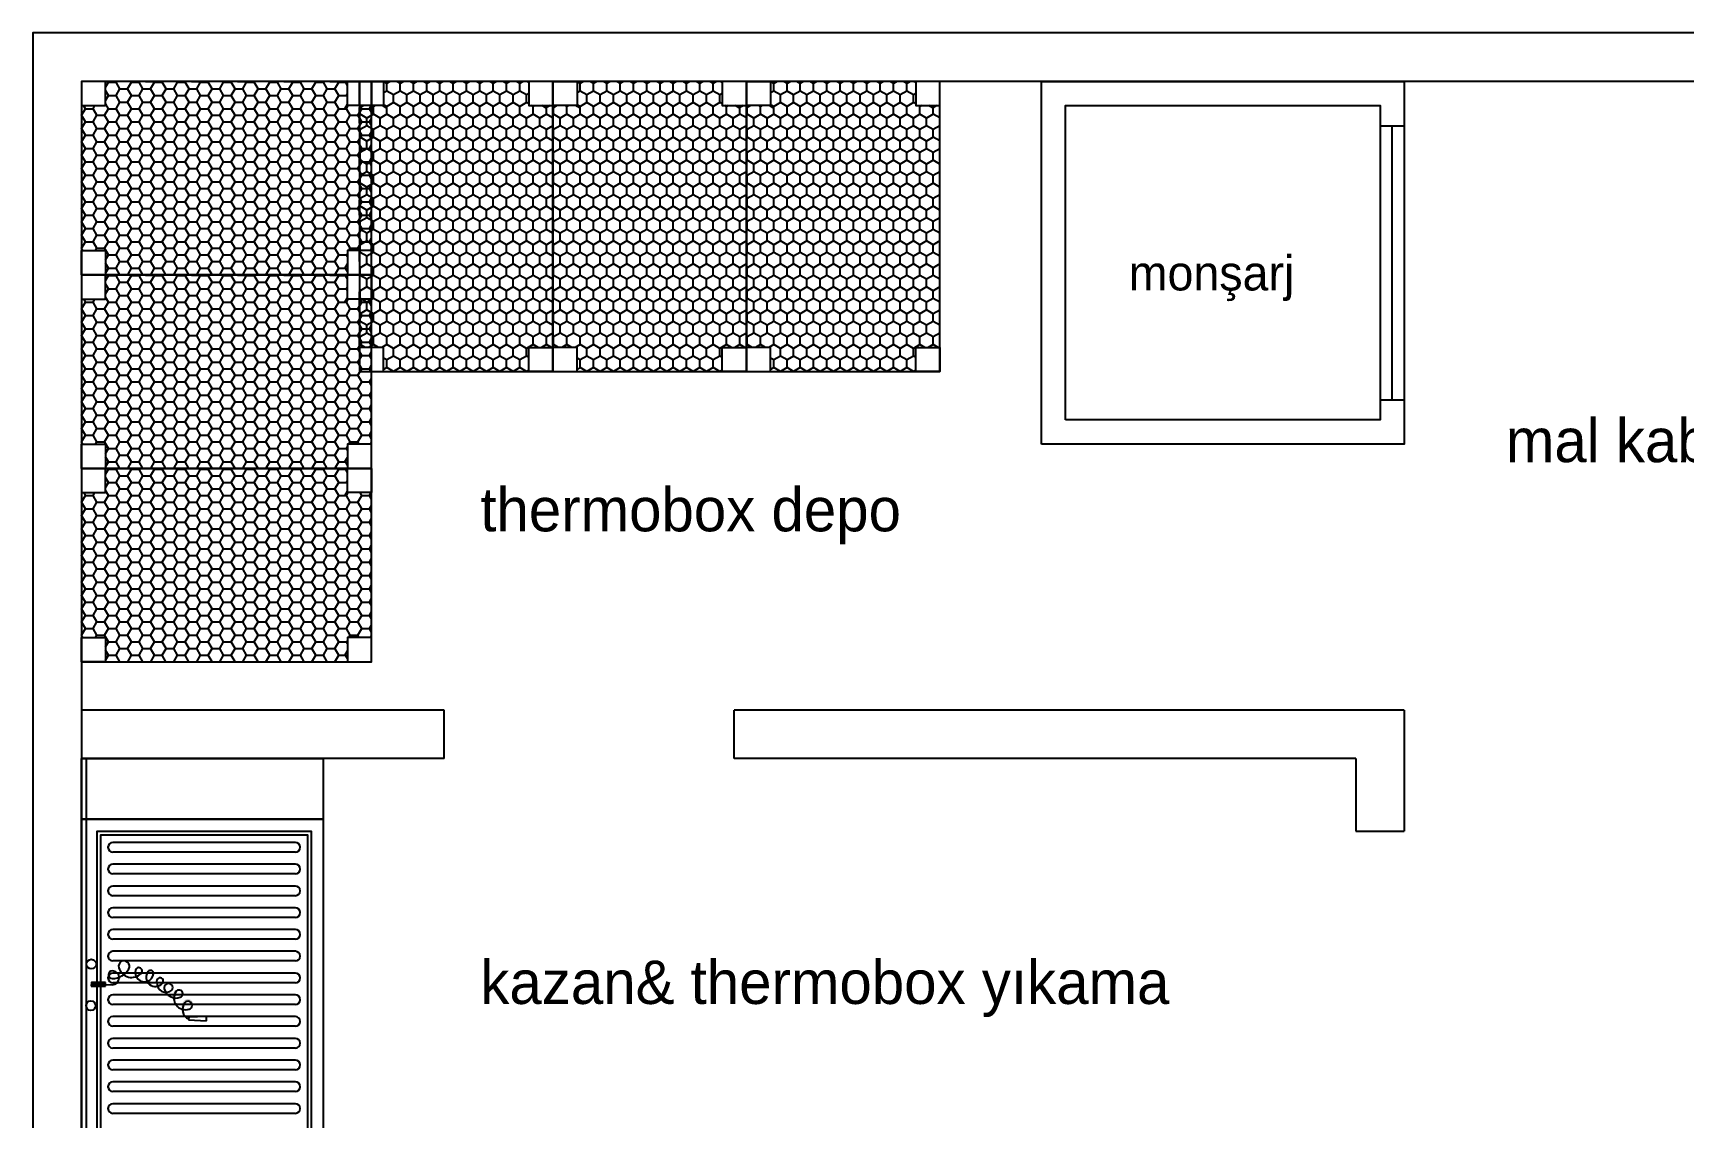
# Model space of a CAD drawing. Header units: centimetres. Extents: x 5488 to 35882, y -53196 to -19684.
# Drawn here: x 16623 to 17305, y -25456 to -25008 of the extents above; entities that cross this region are included whole.
import ezdxf

# ---------------------------------------------------------------- set-up
doc = ezdxf.new("R2010")
doc.units = ezdxf.units.CM
doc.layers.add('GRC-Ekipman', color=4, linetype='Continuous', lineweight=25)
doc.layers.add('Kıtc-028 Yer Izgarası', color=252, linetype='Continuous')
doc.layers.add('S2000-002 Çizgi', color=7, linetype='Continuous')
doc.styles.add('TAKSİM', font='GOTHIC.TTF', dxfattribs={"height": 20})

# ---------------------------------------------------------------- blocks, each defined once
blk = doc.blocks.new('A$C395D4C7C')
at = {"layer": 'Kıtc-028 Yer Izgarası'}
for p, q in [((10, 79.92), (13.83, 79.92)), ((10, 77.64), (11.19, 79.71)), ((11.19, 74.21), (10, 76.27)), ((11.19, 79.71), (11.07, 79.92)), ((11.19, 79.71), (14.37, 79.71)), ((13.83, 79.92), (13.88, 80)), ((14.37, 79.71), (14.51, 79.96)), ((15.95, 76.96), (14.37, 79.71)), ((14.37, 74.21), (15.95, 76.96)), ((15.95, 76.96), (19.13, 76.96)), ((19.13, 76.96), (20.72, 79.71)), ((20.72, 74.21), (19.13, 76.96)), ((20.72, 79.71), (20.59, 79.94)), ((20.72, 79.71), (23.89, 79.71)), ((23.89, 79.71), (24.02, 79.93)), ((25.48, 76.96), (23.89, 79.71)), ((23.89, 74.21), (25.48, 76.96)), ((25.48, 76.96), (28.65, 76.96)), ((26.53, 79.92), (26.48, 80)), ((26.53, 79.92), (32.88, 79.92)), ((28.65, 76.96), (30.24, 79.71)), ((30.24, 74.21), (28.65, 76.96)), ((30.24, 79.71), (30.12, 79.92)), ((30.24, 79.71), (33.42, 79.71)), ((32.88, 79.92), (32.93, 80)), ((33.42, 79.71), (33.55, 79.94)), ((35, 76.96), (33.42, 79.71)), ((33.42, 74.21), (35, 76.96)), ((35, 76.96), (38.18, 76.96)), ((38.18, 76.96), (39.77, 79.71)), ((39.77, 74.21), (38.18, 76.96)), ((39.77, 79.71), (39.64, 79.93)), ((39.77, 79.71), (42.94, 79.71)), ((42.94, 79.71), (43.07, 79.92)), ((44.53, 76.96), (42.94, 79.71)), ((42.94, 74.21), (44.53, 76.96)), ((44.53, 76.96), (47.7, 76.96)), ((45.58, 79.92), (45.53, 80)), ((45.58, 79.92), (51.93, 79.92)), ((47.7, 76.96), (49.29, 79.71)), ((49.29, 74.21), (47.7, 76.96)), ((49.29, 79.71), (49.17, 79.92)), ((49.29, 79.71), (52.47, 79.71)), ((51.93, 79.92), (51.98, 80)), ((52.47, 79.71), (52.6, 79.93)), ((54.05, 76.96), (52.47, 79.71)), ((52.47, 74.21), (54.05, 76.96)), ((54.05, 76.96), (57.23, 76.96)), ((57.23, 76.96), (58.82, 79.71)), ((58.82, 74.21), (57.23, 76.96)), ((58.82, 79.71), (58.69, 79.93)), ((58.82, 79.71), (61.99, 79.71)), ((61.99, 79.71), (62.12, 79.92)), ((63.58, 76.96), (61.99, 79.71)), ((61.99, 74.21), (63.58, 76.96)), ((63.58, 76.96), (66.75, 76.96)), ((64.63, 79.92), (64.58, 80)), ((64.63, 79.92), (70.98, 79.92)), ((66.75, 76.96), (68.34, 79.71)), ((68.34, 74.21), (66.75, 76.96)), ((68.34, 79.71), (68.22, 79.92)), ((68.34, 79.71), (71.52, 79.71)), ((70.98, 79.92), (71.03, 80)), ((71.52, 79.71), (71.65, 79.93)), ((73.1, 76.96), (71.52, 79.71)), ((71.52, 74.21), (73.1, 76.96)), ((73.1, 76.96), (76.28, 76.96)), ((76.28, 76.96), (77.87, 79.71)), ((77.87, 74.21), (76.28, 76.96)), ((77.87, 79.71), (77.74, 79.92)), ((77.87, 79.71), (81.04, 79.71)), ((81.04, 79.71), (81.16, 79.92)), ((82.63, 76.96), (81.04, 79.71)), ((81.04, 74.21), (82.63, 76.96)), ((82.63, 76.96), (85.8, 76.96)), ((83.68, 79.92), (83.63, 80)), ((83.68, 79.92), (90.03, 79.92)), ((85.8, 76.96), (87.39, 79.71)), ((87.39, 74.21), (85.8, 76.96)), ((87.39, 79.71), (87.27, 79.92)), ((87.39, 79.71), (90.57, 79.71)), ((90.03, 79.92), (90.08, 80)), ((90.57, 79.71), (90.69, 79.93)), ((92.15, 76.96), (90.57, 79.71)), ((90.57, 74.21), (92.15, 76.96)), ((92.15, 76.96), (95.33, 76.96)), ((95.33, 76.96), (96.92, 79.71)), ((96.92, 74.21), (95.33, 76.96)), ((96.92, 79.71), (96.79, 79.92)), ((96.92, 79.71), (100.09, 79.71)), ((100.09, 79.71), (100.21, 79.92)), ((101.68, 76.96), (100.09, 79.71)), ((100.09, 74.21), (101.68, 76.96)), ((101.68, 76.96), (104.85, 76.96)), ((102.73, 79.92), (102.68, 80)), ((102.73, 79.92), (109.08, 79.92)), ((104.85, 76.96), (106.44, 79.71)), ((106.44, 74.21), (104.85, 76.96)), ((106.44, 79.71), (106.32, 79.92)), ((106.44, 79.71), (109.2, 79.71)), ((109.08, 79.92), (109.13, 80)), ((110, 78.32), (109.08, 79.92)), ((0.08, 65.96), (1.67, 68.71)), ((1.67, 68.71), (0.92, 70)), ((1.67, 68.71), (4.84, 68.71)), ((4.84, 68.71), (5.59, 70)), ((6.43, 65.96), (4.84, 68.71)), ((9.6, 65.96), (11.19, 68.71)), ((10, 72.14), (11.19, 74.21)), ((11.19, 68.71), (10, 70.78)), ((11.19, 74.21), (14.37, 74.21)), ((11.19, 68.71), (14.37, 68.71)), ((15.95, 71.46), (14.37, 74.21)), ((14.37, 68.71), (15.95, 71.46)), ((15.95, 65.96), (14.37, 68.71)), ((15.95, 71.46), (19.13, 71.46)), ((19.13, 71.46), (20.72, 74.21)), ((20.72, 68.71), (19.13, 71.46)), ((19.13, 65.96), (20.72, 68.71)), ((20.72, 74.21), (23.89, 74.21)), ((20.72, 68.71), (23.89, 68.71)), ((25.48, 71.46), (23.89, 74.21)), ((23.89, 68.71), (25.48, 71.46)), ((25.48, 65.96), (23.89, 68.71)), ((25.48, 71.46), (28.65, 71.46)), ((28.65, 71.46), (30.24, 74.21)), ((30.24, 68.71), (28.65, 71.46)), ((28.65, 65.96), (30.24, 68.71)), ((30.24, 74.21), (33.42, 74.21)), ((30.24, 68.71), (33.42, 68.71)), ((35, 71.46), (33.42, 74.21)), ((33.42, 68.71), (35, 71.46)), ((35, 65.96), (33.42, 68.71)), ((35, 71.46), (38.18, 71.46)), ((38.18, 71.46), (39.77, 74.21)), ((39.77, 68.71), (38.18, 71.46)), ((38.18, 65.96), (39.77, 68.71)), ((39.77, 74.21), (42.94, 74.21)), ((39.77, 68.71), (42.94, 68.71)), ((44.53, 71.46), (42.94, 74.21)), ((42.94, 68.71), (44.53, 71.46)), ((44.53, 65.96), (42.94, 68.71)), ((44.53, 71.46), (47.7, 71.46)), ((47.7, 71.46), (49.29, 74.21)), ((49.29, 68.71), (47.7, 71.46)), ((47.7, 65.96), (49.29, 68.71)), ((49.29, 74.21), (52.47, 74.21)), ((49.29, 68.71), (52.47, 68.71)), ((54.05, 71.46), (52.47, 74.21)), ((52.47, 68.71), (54.05, 71.46)), ((54.05, 65.96), (52.47, 68.71)), ((54.05, 71.46), (57.23, 71.46)), ((57.23, 71.46), (58.82, 74.21)), ((58.82, 68.71), (57.23, 71.46)), ((57.23, 65.96), (58.82, 68.71)), ((58.82, 74.21), (61.99, 74.21)), ((58.82, 68.71), (61.99, 68.71)), ((63.58, 71.46), (61.99, 74.21)), ((61.99, 68.71), (63.58, 71.46)), ((63.58, 65.96), (61.99, 68.71)), ((63.58, 71.46), (66.75, 71.46)), ((66.75, 71.46), (68.34, 74.21)), ((68.34, 68.71), (66.75, 71.46)), ((66.75, 65.96), (68.34, 68.71)), ((68.34, 74.21), (71.52, 74.21)), ((68.34, 68.71), (71.52, 68.71)), ((73.1, 71.46), (71.52, 74.21)), ((71.52, 68.71), (73.1, 71.46)), ((73.1, 65.96), (71.52, 68.71)), ((73.1, 71.46), (76.28, 71.46)), ((76.28, 71.46), (77.87, 74.21)), ((77.87, 68.71), (76.28, 71.46)), ((76.28, 65.96), (77.87, 68.71)), ((77.87, 74.21), (81.04, 74.21)), ((77.87, 68.71), (81.04, 68.71)), ((82.63, 71.46), (81.04, 74.21)), ((81.04, 68.71), (82.63, 71.46)), ((82.63, 65.96), (81.04, 68.71)), ((82.63, 71.46), (85.8, 71.46)), ((85.8, 71.46), (87.39, 74.21)), ((87.39, 68.71), (85.8, 71.46)), ((85.8, 65.96), (87.39, 68.71)), ((87.39, 74.21), (90.57, 74.21)), ((87.39, 68.71), (90.57, 68.71)), ((92.15, 71.46), (90.57, 74.21)), ((90.57, 68.71), (92.15, 71.46)), ((92.15, 65.96), (90.57, 68.71)), ((92.15, 71.46), (95.33, 71.46)), ((95.33, 71.46), (96.92, 74.21)), ((96.92, 68.71), (95.33, 71.46)), ((95.33, 65.96), (96.92, 68.71)), ((96.92, 74.21), (100.09, 74.21)), ((96.92, 68.71), (100.09, 68.71)), ((101.68, 71.46), (100.09, 74.21)), ((100.09, 68.71), (101.68, 71.46)), ((101.68, 65.96), (100.09, 68.71)), ((101.68, 71.46), (104.85, 71.46)), ((104.85, 71.46), (106.44, 74.21)), ((106.44, 68.71), (104.85, 71.46)), ((104.85, 65.96), (106.44, 68.71)), ((106.44, 74.21), (109.62, 74.21)), ((106.44, 68.71), (109.62, 68.71)), ((109.08, 68.92), (110, 70.51)), ((109.62, 74.21), (110, 74.87)), ((110, 73.55), (109.62, 74.21)), ((109.62, 68.71), (110.36, 70)), ((111.2, 65.96), (109.62, 68.71)), ((114.38, 65.96), (115.97, 68.71)), ((115.97, 68.71), (115.22, 70)), ((115.97, 68.71), (119.14, 68.71)), ((119.14, 68.71), (119.89, 70)), ((120, 67.22), (119.14, 68.71)), ((0, 65.96), (0.08, 65.96)), ((1.67, 63.21), (0.08, 65.96)), ((0.08, 60.46), (1.67, 63.21)), ((1.67, 63.21), (4.84, 63.21)), ((4.84, 63.21), (6.43, 65.96)), ((6.43, 60.46), (4.84, 63.21)), ((6.43, 65.96), (9.6, 65.96)), ((11.19, 63.21), (9.6, 65.96)), ((9.6, 60.46), (11.19, 63.21)), ((11.19, 63.21), (14.37, 63.21)), ((14.37, 63.21), (15.95, 65.96)), ((15.95, 60.46), (14.37, 63.21)), ((15.95, 65.96), (19.13, 65.96)), ((20.72, 63.21), (19.13, 65.96)), ((19.13, 60.46), (20.72, 63.21)), ((20.72, 63.21), (23.89, 63.21)), ((23.89, 63.21), (25.48, 65.96)), ((25.48, 60.46), (23.89, 63.21)), ((25.48, 65.96), (28.65, 65.96)), ((30.24, 63.21), (28.65, 65.96)), ((28.65, 60.46), (30.24, 63.21)), ((30.24, 63.21), (33.42, 63.21)), ((33.42, 63.21), (35, 65.96)), ((35, 60.46), (33.42, 63.21)), ((35, 65.96), (38.18, 65.96)), ((39.77, 63.21), (38.18, 65.96)), ((38.18, 60.46), (39.77, 63.21)), ((39.77, 63.21), (42.94, 63.21)), ((42.94, 63.21), (44.53, 65.96)), ((44.53, 60.46), (42.94, 63.21)), ((44.53, 65.96), (47.7, 65.96)), ((49.29, 63.21), (47.7, 65.96)), ((47.7, 60.46), (49.29, 63.21)), ((49.29, 63.21), (52.47, 63.21)), ((52.47, 63.21), (54.05, 65.96)), ((54.05, 60.46), (52.47, 63.21)), ((54.05, 65.96), (57.23, 65.96)), ((58.82, 63.21), (57.23, 65.96)), ((57.23, 60.46), (58.82, 63.21)), ((58.82, 63.21), (61.99, 63.21)), ((61.99, 63.21), (63.58, 65.96)), ((63.58, 60.46), (61.99, 63.21)), ((63.58, 65.96), (66.75, 65.96)), ((68.34, 63.21), (66.75, 65.96)), ((66.75, 60.46), (68.34, 63.21)), ((68.34, 63.21), (71.52, 63.21)), ((71.52, 63.21), (73.1, 65.96)), ((73.1, 60.46), (71.52, 63.21)), ((73.1, 65.96), (76.28, 65.96)), ((77.87, 63.21), (76.28, 65.96)), ((76.28, 60.46), (77.87, 63.21)), ((77.87, 63.21), (81.04, 63.21)), ((81.04, 63.21), (82.63, 65.96)), ((82.63, 60.46), (81.04, 63.21)), ((82.63, 65.96), (85.8, 65.96)), ((87.39, 63.21), (85.8, 65.96)), ((85.8, 60.46), (87.39, 63.21)), ((87.39, 63.21), (90.57, 63.21)), ((90.57, 63.21), (92.15, 65.96)), ((92.15, 60.46), (90.57, 63.21)), ((92.15, 65.96), (95.33, 65.96)), ((96.92, 63.21), (95.33, 65.96)), ((95.33, 60.46), (96.92, 63.21)), ((96.92, 63.21), (100.09, 63.21)), ((100.09, 63.21), (101.68, 65.96)), ((101.68, 60.46), (100.09, 63.21)), ((101.68, 65.96), (104.85, 65.96)), ((106.44, 63.21), (104.85, 65.96)), ((104.85, 60.46), (106.44, 63.21)), ((106.44, 63.21), (109.62, 63.21)), ((109.62, 63.21), (111.2, 65.96)), ((111.2, 60.46), (109.62, 63.21)), ((111.2, 65.96), (114.38, 65.96)), ((115.97, 63.21), (114.38, 65.96)), ((114.38, 60.46), (115.97, 63.21)), ((115.97, 63.21), (119.14, 63.21)), ((119.14, 63.21), (120, 64.7)), ((120, 61.73), (119.14, 63.21)), ((0, 60.46), (0.08, 60.46)), ((0, 54.96), (0.08, 54.96)), ((1.67, 57.71), (0.08, 60.46)), ((0.08, 54.96), (1.67, 57.71)), ((1.67, 52.21), (0.08, 54.96)), ((1.67, 57.71), (4.84, 57.71)), ((4.84, 57.71), (6.43, 60.46)), ((6.43, 54.96), (4.84, 57.71)), ((4.84, 52.21), (6.43, 54.96)), ((6.43, 60.46), (9.6, 60.46)), ((6.43, 54.96), (9.6, 54.96)), ((11.19, 57.71), (9.6, 60.46)), ((9.6, 54.96), (11.19, 57.71)), ((11.19, 52.21), (9.6, 54.96)), ((11.19, 57.71), (14.37, 57.71)), ((14.37, 57.71), (15.95, 60.46)), ((15.95, 54.96), (14.37, 57.71)), ((14.37, 52.21), (15.95, 54.96)), ((15.95, 60.46), (19.13, 60.46)), ((15.95, 54.96), (19.13, 54.96)), ((20.72, 57.71), (19.13, 60.46)), ((19.13, 54.96), (20.72, 57.71)), ((20.72, 52.21), (19.13, 54.96)), ((20.72, 57.71), (23.89, 57.71)), ((23.89, 57.71), (25.48, 60.46)), ((25.48, 54.96), (23.89, 57.71)), ((23.89, 52.21), (25.48, 54.96)), ((25.48, 60.46), (28.65, 60.46)), ((25.48, 54.96), (28.65, 54.96)), ((30.24, 57.71), (28.65, 60.46)), ((28.65, 54.96), (30.24, 57.71)), ((30.24, 52.21), (28.65, 54.96)), ((30.24, 57.71), (33.42, 57.71)), ((33.42, 57.71), (35, 60.46)), ((35, 54.96), (33.42, 57.71)), ((33.42, 52.21), (35, 54.96)), ((35, 60.46), (38.18, 60.46)), ((35, 54.96), (38.18, 54.96)), ((39.77, 57.71), (38.18, 60.46)), ((38.18, 54.96), (39.77, 57.71)), ((39.77, 52.21), (38.18, 54.96)), ((39.77, 57.71), (42.94, 57.71)), ((42.94, 57.71), (44.53, 60.46)), ((44.53, 54.96), (42.94, 57.71)), ((42.94, 52.21), (44.53, 54.96)), ((44.53, 60.46), (47.7, 60.46)), ((44.53, 54.96), (47.7, 54.96)), ((49.29, 57.71), (47.7, 60.46)), ((47.7, 54.96), (49.29, 57.71)), ((49.29, 52.21), (47.7, 54.96)), ((49.29, 57.71), (52.47, 57.71)), ((52.47, 57.71), (54.05, 60.46)), ((54.05, 54.96), (52.47, 57.71)), ((52.47, 52.21), (54.05, 54.96)), ((54.05, 60.46), (57.23, 60.46)), ((54.05, 54.96), (57.23, 54.96)), ((58.82, 57.71), (57.23, 60.46)), ((57.23, 54.96), (58.82, 57.71)), ((58.82, 52.21), (57.23, 54.96)), ((58.82, 57.71), (61.99, 57.71)), ((61.99, 57.71), (63.58, 60.46)), ((63.58, 54.96), (61.99, 57.71)), ((61.99, 52.21), (63.58, 54.96)), ((63.58, 60.46), (66.75, 60.46)), ((63.58, 54.96), (66.75, 54.96)), ((68.34, 57.71), (66.75, 60.46)), ((66.75, 54.96), (68.34, 57.71)), ((68.34, 52.21), (66.75, 54.96)), ((68.34, 57.71), (71.52, 57.71)), ((71.52, 57.71), (73.1, 60.46)), ((73.1, 54.96), (71.52, 57.71)), ((71.52, 52.21), (73.1, 54.96)), ((73.1, 60.46), (76.28, 60.46)), ((73.1, 54.96), (76.28, 54.96)), ((77.87, 57.71), (76.28, 60.46)), ((76.28, 54.96), (77.87, 57.71)), ((77.87, 52.21), (76.28, 54.96)), ((77.87, 57.71), (81.04, 57.71)), ((81.04, 57.71), (82.63, 60.46)), ((82.63, 54.96), (81.04, 57.71)), ((81.04, 52.21), (82.63, 54.96)), ((82.63, 60.46), (85.8, 60.46)), ((82.63, 54.96), (85.8, 54.96)), ((87.39, 57.71), (85.8, 60.46)), ((85.8, 54.96), (87.39, 57.71)), ((87.39, 52.21), (85.8, 54.96)), ((87.39, 57.71), (90.57, 57.71)), ((90.57, 57.71), (92.15, 60.46)), ((92.15, 54.96), (90.57, 57.71)), ((90.57, 52.21), (92.15, 54.96)), ((92.15, 60.46), (95.33, 60.46)), ((92.15, 54.96), (95.33, 54.96)), ((96.92, 57.71), (95.33, 60.46)), ((95.33, 54.96), (96.92, 57.71)), ((96.92, 52.21), (95.33, 54.96)), ((96.92, 57.71), (100.09, 57.71)), ((100.09, 57.71), (101.68, 60.46)), ((101.68, 54.96), (100.09, 57.71)), ((100.09, 52.21), (101.68, 54.96)), ((101.68, 60.46), (104.85, 60.46)), ((101.68, 54.96), (104.85, 54.96)), ((106.44, 57.71), (104.85, 60.46)), ((104.85, 54.96), (106.44, 57.71)), ((106.44, 52.21), (104.85, 54.96)), ((106.44, 57.71), (109.62, 57.71)), ((109.62, 57.71), (111.2, 60.46)), ((111.2, 54.96), (109.62, 57.71)), ((109.62, 52.21), (111.2, 54.96)), ((111.2, 60.46), (114.38, 60.46)), ((111.2, 54.96), (114.38, 54.96)), ((115.97, 57.71), (114.38, 60.46)), ((114.38, 54.96), (115.97, 57.71)), ((115.97, 52.21), (114.38, 54.96)), ((115.97, 57.71), (119.14, 57.71)), ((119.14, 57.71), (120, 59.2)), ((120, 56.23), (119.14, 57.71)), ((0, 49.46), (0.08, 49.46)), ((0.08, 49.46), (1.67, 52.21)), ((1.67, 46.71), (0.08, 49.46)), ((1.67, 52.21), (4.84, 52.21)), ((6.43, 49.46), (4.84, 52.21)), ((4.84, 46.71), (6.43, 49.46)), ((6.43, 49.46), (9.6, 49.46)), ((9.6, 49.46), (11.19, 52.21)), ((11.19, 46.71), (9.6, 49.46)), ((11.19, 52.21), (14.37, 52.21)), ((15.95, 49.46), (14.37, 52.21)), ((14.37, 46.71), (15.95, 49.46)), ((15.95, 49.46), (19.13, 49.46)), ((19.13, 49.46), (20.72, 52.21)), ((20.72, 46.71), (19.13, 49.46)), ((20.72, 52.21), (23.89, 52.21)), ((25.48, 49.46), (23.89, 52.21)), ((23.89, 46.71), (25.48, 49.46)), ((25.48, 49.46), (28.65, 49.46)), ((28.65, 49.46), (30.24, 52.21)), ((30.24, 46.71), (28.65, 49.46)), ((30.24, 52.21), (33.42, 52.21)), ((35, 49.46), (33.42, 52.21)), ((33.42, 46.71), (35, 49.46)), ((35, 49.46), (38.18, 49.46)), ((38.18, 49.46), (39.77, 52.21)), ((39.77, 46.71), (38.18, 49.46)), ((39.77, 52.21), (42.94, 52.21)), ((44.53, 49.46), (42.94, 52.21)), ((42.94, 46.71), (44.53, 49.46)), ((44.53, 49.46), (47.7, 49.46)), ((47.7, 49.46), (49.29, 52.21)), ((49.29, 46.71), (47.7, 49.46)), ((49.29, 52.21), (52.47, 52.21)), ((54.05, 49.46), (52.47, 52.21)), ((52.47, 46.71), (54.05, 49.46)), ((54.05, 49.46), (57.23, 49.46)), ((57.23, 49.46), (58.82, 52.21)), ((58.82, 46.71), (57.23, 49.46)), ((58.82, 52.21), (61.99, 52.21)), ((63.58, 49.46), (61.99, 52.21)), ((61.99, 46.71), (63.58, 49.46)), ((63.58, 49.46), (66.75, 49.46)), ((66.75, 49.46), (68.34, 52.21)), ((68.34, 46.71), (66.75, 49.46)), ((68.34, 52.21), (71.52, 52.21)), ((73.1, 49.46), (71.52, 52.21)), ((71.52, 46.71), (73.1, 49.46)), ((73.1, 49.46), (76.28, 49.46)), ((76.28, 49.46), (77.87, 52.21)), ((77.87, 46.71), (76.28, 49.46)), ((77.87, 52.21), (81.04, 52.21)), ((82.63, 49.46), (81.04, 52.21)), ((81.04, 46.71), (82.63, 49.46)), ((82.63, 49.46), (85.8, 49.46)), ((85.8, 49.46), (87.39, 52.21)), ((87.39, 46.71), (85.8, 49.46)), ((87.39, 52.21), (90.57, 52.21)), ((92.15, 49.46), (90.57, 52.21)), ((90.57, 46.71), (92.15, 49.46)), ((92.15, 49.46), (95.33, 49.46)), ((95.33, 49.46), (96.92, 52.21)), ((96.92, 46.71), (95.33, 49.46)), ((96.92, 52.21), (100.09, 52.21)), ((101.68, 49.46), (100.09, 52.21)), ((100.09, 46.71), (101.68, 49.46)), ((101.68, 49.46), (104.85, 49.46)), ((104.85, 49.46), (106.44, 52.21)), ((106.44, 46.71), (104.85, 49.46)), ((106.44, 52.21), (109.62, 52.21)), ((111.2, 49.46), (109.62, 52.21)), ((109.62, 46.71), (111.2, 49.46)), ((111.2, 49.46), (114.38, 49.46)), ((114.38, 49.46), (115.97, 52.21)), ((115.97, 46.71), (114.38, 49.46)), ((115.97, 52.21), (119.14, 52.21)), ((119.14, 52.21), (120, 53.7)), ((120, 50.73), (119.14, 52.21)), ((119.14, 46.71), (120, 48.2)), ((0, 43.96), (0.08, 43.96)), ((0.08, 43.96), (1.67, 46.71)), ((1.67, 41.21), (0.08, 43.96)), ((0.08, 38.46), (1.67, 41.21)), ((1.67, 46.71), (4.84, 46.71)), ((1.67, 41.21), (4.84, 41.21)), ((6.43, 43.96), (4.84, 46.71)), ((4.84, 41.21), (6.43, 43.96)), ((6.43, 38.46), (4.84, 41.21)), ((6.43, 43.96), (9.6, 43.96)), ((9.6, 43.96), (11.19, 46.71)), ((11.19, 41.21), (9.6, 43.96)), ((9.6, 38.46), (11.19, 41.21)), ((11.19, 46.71), (14.37, 46.71)), ((11.19, 41.21), (14.37, 41.21)), ((15.95, 43.96), (14.37, 46.71)), ((14.37, 41.21), (15.95, 43.96)), ((15.95, 38.46), (14.37, 41.21)), ((15.95, 43.96), (19.13, 43.96)), ((19.13, 43.96), (20.72, 46.71)), ((20.72, 41.21), (19.13, 43.96)), ((19.13, 38.46), (20.72, 41.21)), ((20.72, 46.71), (23.89, 46.71)), ((20.72, 41.21), (23.89, 41.21)), ((25.48, 43.96), (23.89, 46.71)), ((23.89, 41.21), (25.48, 43.96)), ((25.48, 38.46), (23.89, 41.21)), ((25.48, 43.96), (28.65, 43.96)), ((28.65, 43.96), (30.24, 46.71)), ((30.24, 41.21), (28.65, 43.96)), ((28.65, 38.46), (30.24, 41.21)), ((30.24, 46.71), (33.42, 46.71)), ((30.24, 41.21), (33.42, 41.21)), ((35, 43.96), (33.42, 46.71)), ((33.42, 41.21), (35, 43.96)), ((35, 38.46), (33.42, 41.21)), ((35, 43.96), (38.18, 43.96)), ((38.18, 43.96), (39.77, 46.71)), ((39.77, 41.21), (38.18, 43.96)), ((38.18, 38.46), (39.77, 41.21)), ((39.77, 46.71), (42.94, 46.71)), ((39.77, 41.21), (42.94, 41.21)), ((44.53, 43.96), (42.94, 46.71)), ((42.94, 41.21), (44.53, 43.96)), ((44.53, 38.46), (42.94, 41.21)), ((44.53, 43.96), (47.7, 43.96)), ((47.7, 43.96), (49.29, 46.71)), ((49.29, 41.21), (47.7, 43.96)), ((47.7, 38.46), (49.29, 41.21)), ((49.29, 46.71), (52.47, 46.71)), ((49.29, 41.21), (52.47, 41.21)), ((54.05, 43.96), (52.47, 46.71)), ((52.47, 41.21), (54.05, 43.96)), ((54.05, 38.46), (52.47, 41.21)), ((54.05, 43.96), (57.23, 43.96)), ((57.23, 43.96), (58.82, 46.71)), ((58.82, 41.21), (57.23, 43.96)), ((57.23, 38.46), (58.82, 41.21)), ((58.82, 46.71), (61.99, 46.71)), ((58.82, 41.21), (61.99, 41.21)), ((63.58, 43.96), (61.99, 46.71)), ((61.99, 41.21), (63.58, 43.96)), ((63.58, 38.46), (61.99, 41.21)), ((63.58, 43.96), (66.75, 43.96)), ((66.75, 43.96), (68.34, 46.71)), ((68.34, 41.21), (66.75, 43.96)), ((66.75, 38.46), (68.34, 41.21)), ((68.34, 46.71), (71.52, 46.71)), ((68.34, 41.21), (71.52, 41.21)), ((73.1, 43.96), (71.52, 46.71)), ((71.52, 41.21), (73.1, 43.96)), ((73.1, 38.46), (71.52, 41.21)), ((73.1, 43.96), (76.28, 43.96)), ((76.28, 43.96), (77.87, 46.71)), ((77.87, 41.21), (76.28, 43.96)), ((76.28, 38.46), (77.87, 41.21)), ((77.87, 46.71), (81.04, 46.71)), ((77.87, 41.21), (81.04, 41.21)), ((82.63, 43.96), (81.04, 46.71)), ((81.04, 41.21), (82.63, 43.96)), ((82.63, 38.46), (81.04, 41.21)), ((82.63, 43.96), (85.8, 43.96)), ((85.8, 43.96), (87.39, 46.71)), ((87.39, 41.21), (85.8, 43.96)), ((85.8, 38.46), (87.39, 41.21)), ((87.39, 46.71), (90.57, 46.71)), ((87.39, 41.21), (90.57, 41.21)), ((92.15, 43.96), (90.57, 46.71)), ((90.57, 41.21), (92.15, 43.96)), ((92.15, 38.46), (90.57, 41.21)), ((92.15, 43.96), (95.33, 43.96)), ((95.33, 43.96), (96.92, 46.71)), ((96.92, 41.21), (95.33, 43.96)), ((95.33, 38.46), (96.92, 41.21)), ((96.92, 46.71), (100.09, 46.71)), ((96.92, 41.21), (100.09, 41.21)), ((101.68, 43.96), (100.09, 46.71)), ((100.09, 41.21), (101.68, 43.96)), ((101.68, 38.46), (100.09, 41.21)), ((101.68, 43.96), (104.85, 43.96)), ((104.85, 43.96), (106.44, 46.71)), ((106.44, 41.21), (104.85, 43.96)), ((104.85, 38.46), (106.44, 41.21)), ((106.44, 46.71), (109.62, 46.71)), ((106.44, 41.21), (109.62, 41.21)), ((111.2, 43.96), (109.62, 46.71)), ((109.62, 41.21), (111.2, 43.96)), ((111.2, 38.46), (109.62, 41.21)), ((111.2, 43.96), (114.38, 43.96)), ((114.38, 43.96), (115.97, 46.71)), ((115.97, 41.21), (114.38, 43.96)), ((114.38, 38.46), (115.97, 41.21)), ((115.97, 46.71), (119.14, 46.71)), ((115.97, 41.21), (119.14, 41.21)), ((120, 45.23), (119.14, 46.71)), ((119.14, 41.21), (120, 42.7)), ((120, 39.73), (119.14, 41.21)), ((0, 38.46), (0.08, 38.46)), ((1.67, 35.71), (0.08, 38.46)), ((0.08, 32.96), (1.67, 35.71)), ((1.67, 35.71), (4.84, 35.71)), ((4.84, 35.71), (6.43, 38.46)), ((6.43, 32.96), (4.84, 35.71)), ((6.43, 38.46), (9.6, 38.46)), ((11.19, 35.71), (9.6, 38.46)), ((9.6, 32.96), (11.19, 35.71)), ((11.19, 35.71), (14.37, 35.71)), ((14.37, 35.71), (15.95, 38.46)), ((15.95, 32.96), (14.37, 35.71)), ((15.95, 38.46), (19.13, 38.46)), ((20.72, 35.71), (19.13, 38.46)), ((19.13, 32.96), (20.72, 35.71)), ((20.72, 35.71), (23.89, 35.71)), ((23.89, 35.71), (25.48, 38.46)), ((25.48, 32.96), (23.89, 35.71)), ((25.48, 38.46), (28.65, 38.46)), ((30.24, 35.71), (28.65, 38.46)), ((28.65, 32.96), (30.24, 35.71)), ((30.24, 35.71), (33.42, 35.71)), ((33.42, 35.71), (35, 38.46)), ((35, 32.96), (33.42, 35.71)), ((35, 38.46), (38.18, 38.46)), ((39.77, 35.71), (38.18, 38.46)), ((38.18, 32.96), (39.77, 35.71)), ((39.77, 35.71), (42.94, 35.71)), ((42.94, 35.71), (44.53, 38.46)), ((44.53, 32.96), (42.94, 35.71)), ((44.53, 38.46), (47.7, 38.46)), ((49.29, 35.71), (47.7, 38.46)), ((47.7, 32.96), (49.29, 35.71)), ((49.29, 35.71), (52.47, 35.71)), ((52.47, 35.71), (54.05, 38.46)), ((54.05, 32.96), (52.47, 35.71)), ((54.05, 38.46), (57.23, 38.46)), ((58.82, 35.71), (57.23, 38.46)), ((57.23, 32.96), (58.82, 35.71)), ((58.82, 35.71), (61.99, 35.71)), ((61.99, 35.71), (63.58, 38.46)), ((63.58, 32.96), (61.99, 35.71)), ((63.58, 38.46), (66.75, 38.46)), ((68.34, 35.71), (66.75, 38.46)), ((66.75, 32.96), (68.34, 35.71)), ((68.34, 35.71), (71.52, 35.71)), ((71.52, 35.71), (73.1, 38.46)), ((73.1, 32.96), (71.52, 35.71)), ((73.1, 38.46), (76.28, 38.46)), ((77.87, 35.71), (76.28, 38.46)), ((76.28, 32.96), (77.87, 35.71)), ((77.87, 35.71), (81.04, 35.71)), ((81.04, 35.71), (82.63, 38.46)), ((82.63, 32.96), (81.04, 35.71)), ((82.63, 38.46), (85.8, 38.46)), ((87.39, 35.71), (85.8, 38.46)), ((85.8, 32.96), (87.39, 35.71)), ((87.39, 35.71), (90.57, 35.71)), ((90.57, 35.71), (92.15, 38.46)), ((92.15, 32.96), (90.57, 35.71)), ((92.15, 38.46), (95.33, 38.46)), ((96.92, 35.71), (95.33, 38.46)), ((95.33, 32.96), (96.92, 35.71)), ((96.92, 35.71), (100.09, 35.71)), ((100.09, 35.71), (101.68, 38.46)), ((101.68, 32.96), (100.09, 35.71)), ((101.68, 38.46), (104.85, 38.46)), ((106.44, 35.71), (104.85, 38.46)), ((104.85, 32.96), (106.44, 35.71)), ((106.44, 35.71), (109.62, 35.71)), ((109.62, 35.71), (111.2, 38.46)), ((111.2, 32.96), (109.62, 35.71)), ((111.2, 38.46), (114.38, 38.46)), ((115.97, 35.71), (114.38, 38.46)), ((114.38, 32.96), (115.97, 35.71)), ((115.97, 35.71), (119.14, 35.71)), ((119.14, 35.71), (120, 37.2)), ((120, 34.23), (119.14, 35.71)), ((0, 32.96), (0.08, 32.96)), ((0, 27.47), (0.08, 27.47)), ((1.67, 30.22), (0.08, 32.96)), ((0.08, 27.47), (1.67, 30.22)), ((1.67, 24.72), (0.08, 27.47)), ((1.67, 30.22), (4.84, 30.22)), ((4.84, 30.22), (6.43, 32.96)), ((6.43, 27.47), (4.84, 30.22)), ((4.84, 24.72), (6.43, 27.47)), ((6.43, 32.96), (9.6, 32.96)), ((6.43, 27.47), (9.6, 27.47)), ((11.19, 30.22), (9.6, 32.96)), ((9.6, 27.47), (11.19, 30.22)), ((11.19, 24.72), (9.6, 27.47)), ((11.19, 30.22), (14.37, 30.22)), ((14.37, 30.22), (15.95, 32.96)), ((15.95, 27.47), (14.37, 30.22)), ((14.37, 24.72), (15.95, 27.47)), ((15.95, 32.96), (19.13, 32.96)), ((15.95, 27.47), (19.13, 27.47)), ((20.72, 30.22), (19.13, 32.96)), ((19.13, 27.47), (20.72, 30.22)), ((20.72, 24.72), (19.13, 27.47)), ((20.72, 30.22), (23.89, 30.22)), ((23.89, 30.22), (25.48, 32.96)), ((25.48, 27.47), (23.89, 30.22)), ((23.89, 24.72), (25.48, 27.47)), ((25.48, 32.96), (28.65, 32.96)), ((25.48, 27.47), (28.65, 27.47)), ((30.24, 30.22), (28.65, 32.96)), ((28.65, 27.47), (30.24, 30.22)), ((30.24, 24.72), (28.65, 27.47)), ((30.24, 30.22), (33.42, 30.22)), ((33.42, 30.22), (35, 32.96)), ((35, 27.47), (33.42, 30.22)), ((33.42, 24.72), (35, 27.47)), ((35, 32.96), (38.18, 32.96)), ((35, 27.47), (38.18, 27.47)), ((39.77, 30.22), (38.18, 32.96)), ((38.18, 27.47), (39.77, 30.22)), ((39.77, 24.72), (38.18, 27.47)), ((39.77, 30.22), (42.94, 30.22)), ((42.94, 30.22), (44.53, 32.96)), ((44.53, 27.47), (42.94, 30.22)), ((42.94, 24.72), (44.53, 27.47)), ((44.53, 32.96), (47.7, 32.96)), ((44.53, 27.47), (47.7, 27.47)), ((49.29, 30.22), (47.7, 32.96)), ((47.7, 27.47), (49.29, 30.22)), ((49.29, 24.72), (47.7, 27.47)), ((49.29, 30.22), (52.47, 30.22)), ((52.47, 30.22), (54.05, 32.96)), ((54.05, 27.47), (52.47, 30.22)), ((52.47, 24.72), (54.05, 27.47)), ((54.05, 32.96), (57.23, 32.96)), ((54.05, 27.47), (57.23, 27.47)), ((58.82, 30.22), (57.23, 32.96)), ((57.23, 27.47), (58.82, 30.22)), ((58.82, 24.72), (57.23, 27.47)), ((58.82, 30.22), (61.99, 30.22)), ((61.99, 30.22), (63.58, 32.96)), ((63.58, 27.47), (61.99, 30.22)), ((61.99, 24.72), (63.58, 27.47)), ((63.58, 32.96), (66.75, 32.96)), ((63.58, 27.47), (66.75, 27.47)), ((68.34, 30.22), (66.75, 32.96)), ((66.75, 27.47), (68.34, 30.22)), ((68.34, 24.72), (66.75, 27.47)), ((68.34, 30.22), (71.52, 30.22)), ((71.52, 30.22), (73.1, 32.96)), ((73.1, 27.47), (71.52, 30.22)), ((71.52, 24.72), (73.1, 27.47)), ((73.1, 32.96), (76.28, 32.96)), ((73.1, 27.47), (76.28, 27.47)), ((77.87, 30.22), (76.28, 32.96)), ((76.28, 27.47), (77.87, 30.22)), ((77.87, 24.72), (76.28, 27.47)), ((77.87, 30.22), (81.04, 30.22)), ((81.04, 30.22), (82.63, 32.96)), ((82.63, 27.47), (81.04, 30.22)), ((81.04, 24.72), (82.63, 27.47)), ((82.63, 32.96), (85.8, 32.96)), ((82.63, 27.47), (85.8, 27.47)), ((87.39, 30.22), (85.8, 32.96)), ((85.8, 27.47), (87.39, 30.22)), ((87.39, 24.72), (85.8, 27.47)), ((87.39, 30.22), (90.57, 30.22)), ((90.57, 30.22), (92.15, 32.96)), ((92.15, 27.47), (90.57, 30.22)), ((90.57, 24.72), (92.15, 27.47)), ((92.15, 32.96), (95.33, 32.96)), ((92.15, 27.47), (95.33, 27.47)), ((96.92, 30.22), (95.33, 32.96)), ((95.33, 27.47), (96.92, 30.22)), ((96.92, 24.72), (95.33, 27.47)), ((96.92, 30.22), (100.09, 30.22)), ((100.09, 30.22), (101.68, 32.96)), ((101.68, 27.47), (100.09, 30.22)), ((100.09, 24.72), (101.68, 27.47)), ((101.68, 32.96), (104.85, 32.96)), ((101.68, 27.47), (104.85, 27.47)), ((106.44, 30.22), (104.85, 32.96)), ((104.85, 27.47), (106.44, 30.22)), ((106.44, 24.72), (104.85, 27.47)), ((106.44, 30.22), (109.62, 30.22)), ((109.62, 30.22), (111.2, 32.96)), ((111.2, 27.47), (109.62, 30.22)), ((109.62, 24.72), (111.2, 27.47)), ((111.2, 32.96), (114.38, 32.96)), ((111.2, 27.47), (114.38, 27.47)), ((115.97, 30.22), (114.38, 32.96)), ((114.38, 27.47), (115.97, 30.22)), ((115.97, 24.72), (114.38, 27.47)), ((115.97, 30.22), (119.14, 30.22)), ((119.14, 30.22), (120, 31.7)), ((120, 28.73), (119.14, 30.22)), ((0, 21.97), (0.08, 21.97)), ((0.08, 21.97), (1.67, 24.72)), ((1.67, 19.22), (0.08, 21.97)), ((1.67, 24.72), (4.84, 24.72)), ((6.43, 21.97), (4.84, 24.72)), ((4.84, 19.22), (6.43, 21.97)), ((6.43, 21.97), (9.6, 21.97)), ((9.6, 21.97), (11.19, 24.72)), ((11.19, 19.22), (9.6, 21.97)), ((11.19, 24.72), (14.37, 24.72)), ((15.95, 21.97), (14.37, 24.72)), ((14.37, 19.22), (15.95, 21.97)), ((15.95, 21.97), (19.13, 21.97)), ((19.13, 21.97), (20.72, 24.72)), ((20.72, 19.22), (19.13, 21.97)), ((20.72, 24.72), (23.89, 24.72)), ((25.48, 21.97), (23.89, 24.72)), ((23.89, 19.22), (25.48, 21.97)), ((25.48, 21.97), (28.65, 21.97)), ((28.65, 21.97), (30.24, 24.72)), ((30.24, 19.22), (28.65, 21.97)), ((30.24, 24.72), (33.42, 24.72)), ((35, 21.97), (33.42, 24.72)), ((33.42, 19.22), (35, 21.97)), ((35, 21.97), (38.18, 21.97)), ((38.18, 21.97), (39.77, 24.72)), ((39.77, 19.22), (38.18, 21.97)), ((39.77, 24.72), (42.94, 24.72)), ((44.53, 21.97), (42.94, 24.72)), ((42.94, 19.22), (44.53, 21.97)), ((44.53, 21.97), (47.7, 21.97)), ((47.7, 21.97), (49.29, 24.72)), ((49.29, 19.22), (47.7, 21.97)), ((49.29, 24.72), (52.47, 24.72)), ((54.05, 21.97), (52.47, 24.72)), ((52.47, 19.22), (54.05, 21.97)), ((54.05, 21.97), (57.23, 21.97)), ((57.23, 21.97), (58.82, 24.72)), ((58.82, 19.22), (57.23, 21.97)), ((58.82, 24.72), (61.99, 24.72)), ((63.58, 21.97), (61.99, 24.72)), ((61.99, 19.22), (63.58, 21.97)), ((63.58, 21.97), (66.75, 21.97)), ((66.75, 21.97), (68.34, 24.72)), ((68.34, 19.22), (66.75, 21.97)), ((68.34, 24.72), (71.52, 24.72)), ((73.1, 21.97), (71.52, 24.72)), ((71.52, 19.22), (73.1, 21.97)), ((73.1, 21.97), (76.28, 21.97)), ((76.28, 21.97), (77.87, 24.72)), ((77.87, 19.22), (76.28, 21.97)), ((77.87, 24.72), (81.04, 24.72)), ((82.63, 21.97), (81.04, 24.72)), ((81.04, 19.22), (82.63, 21.97)), ((82.63, 21.97), (85.8, 21.97)), ((85.8, 21.97), (87.39, 24.72)), ((87.39, 19.22), (85.8, 21.97)), ((87.39, 24.72), (90.57, 24.72)), ((92.15, 21.97), (90.57, 24.72)), ((90.57, 19.22), (92.15, 21.97)), ((92.15, 21.97), (95.33, 21.97)), ((95.33, 21.97), (96.92, 24.72)), ((96.92, 19.22), (95.33, 21.97)), ((96.92, 24.72), (100.09, 24.72)), ((101.68, 21.97), (100.09, 24.72)), ((100.09, 19.22), (101.68, 21.97)), ((101.68, 21.97), (104.85, 21.97)), ((104.85, 21.97), (106.44, 24.72)), ((106.44, 19.22), (104.85, 21.97)), ((106.44, 24.72), (109.62, 24.72)), ((111.2, 21.97), (109.62, 24.72)), ((109.62, 19.22), (111.2, 21.97)), ((111.2, 21.97), (114.38, 21.97)), ((114.38, 21.97), (115.97, 24.72)), ((115.97, 19.22), (114.38, 21.97)), ((115.97, 24.72), (119.14, 24.72)), ((119.14, 24.72), (120, 26.2)), ((120, 23.23), (119.14, 24.72)), ((119.14, 19.22), (120, 20.7)), ((0, 16.47), (0.08, 16.47)), ((0.08, 16.47), (1.67, 19.22)), ((1.67, 13.72), (0.08, 16.47)), ((0.08, 10.97), (1.67, 13.72)), ((1.67, 19.22), (4.84, 19.22)), ((1.67, 13.72), (4.84, 13.72)), ((6.43, 16.47), (4.84, 19.22)), ((4.84, 13.72), (6.43, 16.47)), ((6.43, 10.97), (4.84, 13.72)), ((6.43, 16.47), (9.6, 16.47)), ((9.6, 16.47), (11.19, 19.22)), ((11.19, 13.72), (9.6, 16.47)), ((9.6, 10.97), (11.19, 13.72)), ((11.19, 19.22), (14.37, 19.22)), ((11.19, 13.72), (14.37, 13.72)), ((15.95, 16.47), (14.37, 19.22)), ((14.37, 13.72), (15.95, 16.47)), ((15.95, 10.97), (14.37, 13.72)), ((15.95, 16.47), (19.13, 16.47)), ((19.13, 16.47), (20.72, 19.22)), ((20.72, 13.72), (19.13, 16.47)), ((19.13, 10.97), (20.72, 13.72)), ((20.72, 19.22), (23.89, 19.22)), ((20.72, 13.72), (23.89, 13.72)), ((25.48, 16.47), (23.89, 19.22)), ((23.89, 13.72), (25.48, 16.47)), ((25.48, 10.97), (23.89, 13.72)), ((25.48, 16.47), (28.65, 16.47)), ((28.65, 16.47), (30.24, 19.22)), ((30.24, 13.72), (28.65, 16.47)), ((28.65, 10.97), (30.24, 13.72)), ((30.24, 19.22), (33.42, 19.22)), ((30.24, 13.72), (33.42, 13.72)), ((35, 16.47), (33.42, 19.22)), ((33.42, 13.72), (35, 16.47)), ((35, 10.97), (33.42, 13.72)), ((35, 16.47), (38.18, 16.47)), ((38.18, 16.47), (39.77, 19.22)), ((39.77, 13.72), (38.18, 16.47)), ((38.18, 10.97), (39.77, 13.72)), ((39.77, 19.22), (42.94, 19.22)), ((39.77, 13.72), (42.94, 13.72)), ((44.53, 16.47), (42.94, 19.22)), ((42.94, 13.72), (44.53, 16.47)), ((44.53, 10.97), (42.94, 13.72)), ((44.53, 16.47), (47.7, 16.47)), ((47.7, 16.47), (49.29, 19.22)), ((49.29, 13.72), (47.7, 16.47)), ((47.7, 10.97), (49.29, 13.72)), ((49.29, 19.22), (52.47, 19.22)), ((49.29, 13.72), (52.47, 13.72)), ((54.05, 16.47), (52.47, 19.22)), ((52.47, 13.72), (54.05, 16.47)), ((54.05, 10.97), (52.47, 13.72)), ((54.05, 16.47), (57.23, 16.47)), ((57.23, 16.47), (58.82, 19.22)), ((58.82, 13.72), (57.23, 16.47)), ((57.23, 10.97), (58.82, 13.72)), ((58.82, 19.22), (61.99, 19.22)), ((58.82, 13.72), (61.99, 13.72)), ((63.58, 16.47), (61.99, 19.22)), ((61.99, 13.72), (63.58, 16.47)), ((63.58, 10.97), (61.99, 13.72)), ((63.58, 16.47), (66.75, 16.47)), ((66.75, 16.47), (68.34, 19.22)), ((68.34, 13.72), (66.75, 16.47)), ((66.75, 10.97), (68.34, 13.72)), ((68.34, 19.22), (71.52, 19.22)), ((68.34, 13.72), (71.52, 13.72)), ((73.1, 16.47), (71.52, 19.22)), ((71.52, 13.72), (73.1, 16.47)), ((73.1, 10.97), (71.52, 13.72)), ((73.1, 16.47), (76.28, 16.47)), ((76.28, 16.47), (77.87, 19.22)), ((77.87, 13.72), (76.28, 16.47)), ((76.28, 10.97), (77.87, 13.72)), ((77.87, 19.22), (81.04, 19.22)), ((77.87, 13.72), (81.04, 13.72)), ((82.63, 16.47), (81.04, 19.22)), ((81.04, 13.72), (82.63, 16.47)), ((82.63, 10.97), (81.04, 13.72)), ((82.63, 16.47), (85.8, 16.47)), ((85.8, 16.47), (87.39, 19.22)), ((87.39, 13.72), (85.8, 16.47)), ((85.8, 10.97), (87.39, 13.72)), ((87.39, 19.22), (90.57, 19.22)), ((87.39, 13.72), (90.57, 13.72)), ((92.15, 16.47), (90.57, 19.22)), ((90.57, 13.72), (92.15, 16.47)), ((92.15, 10.97), (90.57, 13.72)), ((92.15, 16.47), (95.33, 16.47)), ((95.33, 16.47), (96.92, 19.22)), ((96.92, 13.72), (95.33, 16.47)), ((95.33, 10.97), (96.92, 13.72)), ((96.92, 19.22), (100.09, 19.22)), ((96.92, 13.72), (100.09, 13.72)), ((101.68, 16.47), (100.09, 19.22)), ((100.09, 13.72), (101.68, 16.47)), ((101.68, 10.97), (100.09, 13.72)), ((101.68, 16.47), (104.85, 16.47)), ((104.85, 16.47), (106.44, 19.22)), ((106.44, 13.72), (104.85, 16.47)), ((104.85, 10.97), (106.44, 13.72)), ((106.44, 19.22), (109.62, 19.22)), ((106.44, 13.72), (109.62, 13.72)), ((111.2, 16.47), (109.62, 19.22)), ((109.62, 13.72), (111.2, 16.47)), ((111.2, 10.97), (109.62, 13.72)), ((111.2, 16.47), (114.38, 16.47)), ((114.38, 16.47), (115.97, 19.22)), ((115.97, 13.72), (114.38, 16.47)), ((114.38, 10.97), (115.97, 13.72)), ((115.97, 19.22), (119.14, 19.22)), ((115.97, 13.72), (119.14, 13.72)), ((120, 17.73), (119.14, 19.22)), ((119.14, 13.72), (120, 15.2)), ((120, 12.23), (119.14, 13.72)), ((0, 10.97), (0.08, 10.97)), ((0.64, 10), (0.08, 10.97)), ((5.87, 10), (6.43, 10.97)), ((6.43, 10.97), (9.6, 10.97)), ((11.19, 8.22), (9.6, 10.97)), ((10, 6.15), (11.19, 8.22)), ((11.19, 8.22), (14.37, 8.22)), ((14.37, 8.22), (15.95, 10.97)), ((15.95, 5.47), (14.37, 8.22)), ((15.95, 10.97), (19.13, 10.97)), ((20.72, 8.22), (19.13, 10.97)), ((19.13, 5.47), (20.72, 8.22)), ((20.72, 8.22), (23.89, 8.22)), ((23.89, 8.22), (25.48, 10.97)), ((25.48, 5.47), (23.89, 8.22)), ((25.48, 10.97), (28.65, 10.97)), ((30.24, 8.22), (28.65, 10.97)), ((28.65, 5.47), (30.24, 8.22)), ((30.24, 8.22), (33.42, 8.22)), ((33.42, 8.22), (35, 10.97)), ((35, 5.47), (33.42, 8.22)), ((35, 10.97), (38.18, 10.97)), ((39.77, 8.22), (38.18, 10.97)), ((38.18, 5.47), (39.77, 8.22)), ((39.77, 8.22), (42.94, 8.22)), ((42.94, 8.22), (44.53, 10.97)), ((44.53, 5.47), (42.94, 8.22)), ((44.53, 10.97), (47.7, 10.97)), ((49.29, 8.22), (47.7, 10.97)), ((47.7, 5.47), (49.29, 8.22)), ((49.29, 8.22), (52.47, 8.22)), ((52.47, 8.22), (54.05, 10.97)), ((54.05, 5.47), (52.47, 8.22)), ((54.05, 10.97), (57.23, 10.97)), ((58.82, 8.22), (57.23, 10.97)), ((57.23, 5.47), (58.82, 8.22)), ((58.82, 8.22), (61.99, 8.22)), ((61.99, 8.22), (63.58, 10.97)), ((63.58, 5.47), (61.99, 8.22)), ((63.58, 10.97), (66.75, 10.97)), ((68.34, 8.22), (66.75, 10.97)), ((66.75, 5.47), (68.34, 8.22)), ((68.34, 8.22), (71.52, 8.22)), ((71.52, 8.22), (73.1, 10.97)), ((73.1, 5.47), (71.52, 8.22)), ((73.1, 10.97), (76.28, 10.97)), ((77.87, 8.22), (76.28, 10.97)), ((76.28, 5.47), (77.87, 8.22)), ((77.87, 8.22), (81.04, 8.22)), ((81.04, 8.22), (82.63, 10.97)), ((82.63, 5.47), (81.04, 8.22)), ((82.63, 10.97), (85.8, 10.97)), ((87.39, 8.22), (85.8, 10.97)), ((85.8, 5.47), (87.39, 8.22)), ((87.39, 8.22), (90.57, 8.22)), ((90.57, 8.22), (92.15, 10.97)), ((92.15, 5.47), (90.57, 8.22)), ((92.15, 10.97), (95.33, 10.97)), ((96.92, 8.22), (95.33, 10.97)), ((95.33, 5.47), (96.92, 8.22)), ((96.92, 8.22), (100.09, 8.22)), ((100.09, 8.22), (101.68, 10.97)), ((101.68, 5.47), (100.09, 8.22)), ((101.68, 10.97), (104.85, 10.97)), ((106.44, 8.22), (104.85, 10.97)), ((104.85, 5.47), (106.44, 8.22)), ((106.44, 8.22), (109.62, 8.22)), ((109.62, 8.22), (110, 8.88)), ((110, 7.56), (109.62, 8.22)), ((110.65, 10), (111.2, 10.97)), ((111.2, 10.97), (114.38, 10.97)), ((114.94, 10), (114.38, 10.97)), ((119.51, 10), (120, 10.85)), ((11.19, 2.72), (10, 4.78)), ((10, 0.65), (11.19, 2.72)), ((11.19, 2.72), (14.37, 2.72)), ((14.37, 2.72), (15.95, 5.47)), ((15.94, 0), (14.37, 2.72)), ((15.95, 5.47), (19.13, 5.47)), ((20.72, 2.72), (19.13, 5.47)), ((19.15, 0), (20.72, 2.72)), ((20.72, 2.72), (23.89, 2.72)), ((23.89, 2.72), (25.48, 5.47)), ((25.46, 0), (23.89, 2.72)), ((25.48, 5.47), (28.65, 5.47)), ((30.24, 2.72), (28.65, 5.47)), ((28.67, 0), (30.24, 2.72)), ((30.24, 2.72), (33.42, 2.72)), ((33.42, 2.72), (35, 5.47)), ((34.99, 0), (33.42, 2.72)), ((35, 5.47), (38.18, 5.47)), ((39.77, 2.72), (38.18, 5.47)), ((38.2, 0), (39.77, 2.72)), ((39.77, 2.72), (42.94, 2.72)), ((42.94, 2.72), (44.53, 5.47)), ((44.51, 0), (42.94, 2.72)), ((44.53, 5.47), (47.7, 5.47)), ((49.29, 2.72), (47.7, 5.47)), ((47.72, 0), (49.29, 2.72)), ((49.29, 2.72), (52.47, 2.72)), ((52.47, 2.72), (54.05, 5.47)), ((54.04, 0), (52.47, 2.72)), ((54.05, 5.47), (57.23, 5.47)), ((58.82, 2.72), (57.23, 5.47)), ((57.25, 0), (58.82, 2.72)), ((58.82, 2.72), (61.99, 2.72)), ((61.99, 2.72), (63.58, 5.47)), ((63.56, 0), (61.99, 2.72)), ((63.58, 5.47), (66.75, 5.47)), ((68.34, 2.72), (66.75, 5.47)), ((66.77, 0), (68.34, 2.72)), ((68.34, 2.72), (71.52, 2.72)), ((71.52, 2.72), (73.1, 5.47)), ((73.09, 0), (71.52, 2.72)), ((73.1, 5.47), (76.28, 5.47)), ((77.87, 2.72), (76.28, 5.47)), ((76.3, 0), (77.87, 2.72)), ((77.87, 2.72), (81.04, 2.72)), ((81.04, 2.72), (82.63, 5.47)), ((82.61, 0), (81.04, 2.72)), ((82.63, 5.47), (85.8, 5.47)), ((87.39, 2.72), (85.8, 5.47)), ((85.82, 0), (87.39, 2.72)), ((87.39, 2.72), (90.57, 2.72)), ((90.57, 2.72), (92.15, 5.47)), ((92.14, 0), (90.57, 2.72)), ((92.15, 5.47), (95.33, 5.47)), ((96.92, 2.72), (95.33, 5.47)), ((95.35, 0), (96.92, 2.72)), ((96.92, 2.72), (100.09, 2.72)), ((100.09, 2.72), (101.68, 5.47)), ((101.66, 0), (100.09, 2.72)), ((101.68, 5.47), (104.85, 5.47)), ((106.44, 2.72), (104.85, 5.47)), ((104.87, 0), (106.44, 2.72)), ((106.44, 2.72), (109.2, 2.72)), ((109.08, 2.93), (110, 4.52)), ((110, 1.33), (109.08, 2.93))]:
    blk.add_line(p, q, dxfattribs=at)
for points in [[(0, 0), (120, 0), (120, 80), (0, 80)], [(0, 70), (10, 70), (10, 80), (0, 80)], [(120, 70), (110, 70), (110, 80), (120, 80)], [(0, 10), (10, 10), (10, 0), (0, 0)], [(120, 10), (110, 10), (110, 0), (120, 0)]]:
    blk.add_lwpolyline(points, close=True, dxfattribs=at)
blk = doc.blocks.new('A$C805bc3e0')
at = {"layer": 'S2000-002 Çizgi'}
for p, q in [((9.69, 88.5), (9.69, 13)), ((13.69, 88.5), (13.69, 13)), ((18.69, 88.5), (18.69, 13)), ((22.69, 88.5), (22.69, 13)), ((27.69, 88.5), (27.69, 13)), ((31.69, 88.5), (31.69, 13)), ((36.69, 88.5), (36.69, 13)), ((40.69, 88.5), (40.69, 13)), ((45.69, 88.5), (45.69, 13)), ((49.69, 88.5), (49.69, 13)), ((54.69, 88.5), (54.69, 13)), ((58.69, 88.5), (58.69, 13)), ((63.69, 88.5), (63.69, 13)), ((67.69, 88.5), (67.69, 13)), ((72.69, 88.5), (72.69, 13)), ((76.69, 88.5), (76.69, 13)), ((81.69, 88.5), (81.69, 13)), ((85.69, 88.5), (85.69, 13)), ((90.69, 88.5), (90.69, 13)), ((94.69, 88.5), (94.69, 13)), ((99.69, 88.5), (99.69, 13)), ((103.69, 88.5), (103.69, 13)), ((108.69, 88.5), (108.69, 13)), ((112.69, 88.5), (112.69, 13)), ((117.69, 88.5), (117.69, 13)), ((121.69, 88.5), (121.69, 13))]:
    blk.add_line(p, q, dxfattribs=at)
for points in [[(135, 0), (0, 0), (0, 100), (135, 100)], [(130, 6.5), (5, 6.5), (5, 95), (130, 95)], [(128.5, 8), (6.5, 8), (6.5, 93.5), (128.5, 93.5)], [(135, 0), (0, 0), (0, 2), (135, 2)]]:
    blk.add_lwpolyline(points, close=True, dxfattribs=at)
for centre, start, end in [((11.69, 88.5), 0, 180), ((20.69, 88.5), 0, 180), ((29.69, 88.5), 0, 180), ((38.69, 88.5), 0, 180), ((47.69, 88.5), 0, 180), ((56.69, 88.5), 0, 180), ((65.69, 88.5), 0, 180), ((74.69, 88.5), 0, 180), ((83.69, 88.5), 0, 180), ((92.69, 88.5), 0, 180), ((101.69, 88.5), 0, 180), ((110.69, 88.5), 0, 180), ((119.69, 88.5), 0, 180), ((11.69, 13), 180, 0), ((20.69, 13), 180, 0), ((29.69, 13), 180, 0), ((38.69, 13), 180, 0), ((47.69, 13), 180, 0), ((56.69, 13), 180, 0), ((65.69, 13), 180, 0), ((74.69, 13), 180, 0), ((83.69, 13), 180, 0), ((92.69, 13), 180, 0), ((101.69, 13), 180, 0), ((110.69, 13), 180, 0), ((119.69, 13), 180, 0)]:
    blk.add_arc(centre, 2, start, end, dxfattribs=at)
blk = doc.blocks.new('A$C7BE05278')
at = {"layer": 'S2000-002 Çizgi'}
h = blk.add_hatch(color=256, dxfattribs=at)
h.paths.add_polyline_path([(4.65, 9.9, -0.025454), (4.81, 10.42, 0.278063), (0.77, 7.52), (1.23, 7.32, -0.265675)])
h.paths.add_polyline_path([(5.35, 10.43, 0.028094), (4.81, 10.42, 0.025454), (4.65, 9.9, -0.030609), (5.18, 9.93, -0.027259)])
h.paths.add_polyline_path([(5.35, 10.43, 0.027259), (5.18, 9.93, -0.171751), (7.9, 8.98), (7.9, 8.98), (7.9, 8.98, -1.347305), (5.22, 7.15, -0.147228), (5.18, 9.93, 0.030609), (4.65, 9.9, 0.138731), (4.75, 7, 1.347306), (8.21, 9.37, 0.162476)])
h.paths.add_polyline_path([(12.46, 12.66), (12.73, 13.08, 0.483116), (4.81, 10.42, -0.028094), (5.35, 10.43, -0.470681)])
for p, q in [((14.4, 47.58), (14.34, 41.67)), ((14.4, 47.58), (14.34, 41.67)), ((14.34, 41.67), (15.9, 41.65)), ((14.34, 41.67), (15.9, 41.65)), ((15.96, 47.57), (14.4, 47.58)), ((15.96, 47.57), (14.4, 47.58)), ((15.05, 47.56), (14.97, 38.92)), ((15.9, 41.65), (15.96, 47.57)), ((15.9, 41.65), (15.96, 47.57)), ((0.47, 7.33), (0, 0.02)), ((0.47, 7.33), (0, 0.02)), ((1.54, 7.31), (0.47, 7.33)), ((1.54, 7.31), (0.47, 7.33)), ((1.86, 0), (1.54, 7.31)), ((1.86, 0), (1.54, 7.31)), ((0, 0.02), (1.86, 0))]:
    blk.add_line(p, q, dxfattribs=at)
for centre in [(6.31, 47.78), (23.47, 47.61)]:
    blk.add_circle(centre, 1.99, dxfattribs=at)
for centre, radius, start, end in [((17.83, 38.9), 2.86, 179.43001, 359.43001), ((19.09, 38.88), 1.6, 359.43001, 179.43001), ((25.13, 38.82), 7.64, 179.43001, 242.03458), ((23.49, 30.88), 5.53, 105.76632, 225.7833), ((22.59, 34.05), 2.23, 242.03458, 105.76632), ((20, 25.62), 3.8, 74.94983, 261.67628), ((20.62, 27.93), 1.41, 225.7833, 74.94983), ((18.07, 21.08), 3.83, 52.40892, 229.11119), ((16.45, 19.21), 1.37, 229.11119, 116.32433), ((19.64, 23.11), 1.26, 261.67628, 52.40892), ((14.42, 12.56), 4.98, 103.11986, 200.77428), ((15.59, 16.68), 3.77, 86.01564, 220.67721), ((13.69, 15.69), 1.76, 236.80878, 103.11986), ((4.79, 5.59), 4.31, 51.245, 156.7533), ((9.42, 8.58), 4.83, 57.01034, 197.57947), ((6.43, 7.63), 1.7, 197.57947, 51.245), ((11.21, 11.34), 1.54, 200.77428, 57.01034)]:
    blk.add_arc(centre, radius, start, end, dxfattribs=at)
blk.add_solid([(15.9, 41.65), (14.34, 41.67), (15.96, 47.57), (14.4, 47.58)], dxfattribs=at)

msp = doc.modelspace()

# ---------------------------------------------------------------- linework, layer by layer
for p, q in [((17179.71, -25046.15), (17189.71, -25046.15)), ((17184.71, -25159.38), (17184.71, -25046.15)), ((17179.71, -25159.38), (17189.71, -25159.38)), ((16792.71, -25287.76), (16642.71, -25287.76)), ((16792.71, -25307.76), (16792.71, -25287.76)), ((16912.71, -25307.76), (16912.71, -25287.76)), ((17189.71, -25287.76), (16912.71, -25287.76)), ((17189.71, -25287.76), (17189.71, -25337.76)), ((16792.71, -25307.76), (16642.71, -25307.76)), ((17169.71, -25307.76), (16912.71, -25307.76)), ((17169.71, -25307.76), (17169.71, -25337.76)), ((17169.71, -25337.76), (17189.71, -25337.76))]:
    msp.add_line(p, q)
for points in [[(17702.71, -26463.76), (17702.71, -25007.76), (16622.71, -25007.76), (16622.71, -26990.76), (17987.71, -26990.76), (17987.71, -26463.76)], [(17039.71, -25177.76), (17039.71, -25027.76), (17189.71, -25027.76), (17189.71, -25177.76)], [(17049.71, -25167.76), (17049.71, -25037.76), (17179.71, -25037.76), (17179.71, -25167.76)], [(16742.71, -25332.76), (16642.71, -25332.76), (16642.71, -25307.76), (16742.71, -25307.76)], [(16644.71, -25332.76), (16642.71, -25332.76), (16642.71, -25307.76), (16644.71, -25307.76)]]:
    msp.add_lwpolyline(points, close=True)
msp.add_lwpolyline([(17682.71, -26447.76), (17682.71, -26059.76), (17661.71, -26059.76), (17661.71, -25957.76), (17682.71, -25957.76), (17682.71, -25529.76), (17661.71, -25529.76), (17661.71, -25467.76), (17682.71, -25467.76), (17682.71, -25307.76), (17349.71, -25307.76), (17349.71, -25287.76), (17682.71, -25287.76), (17682.71, -25027.76), (16642.71, -25027.76), (16642.71, -25467.76), (16666.71, -25467.76), (16666.71, -25525.76), (16642.71, -25525.76), (16642.71, -25957.76), (16666.71, -25957.76), (16666.71, -26015.76), (16642.71, -26015.76), (16642.71, -26447.76)])

# ---------------------------------------------------------------- block references
at = {"rotation": 270}
msp.add_blockref('A$C805bc3e0', (16642.71, -25332.76), dxfattribs=at)
at = {"layer": 'GRC-Ekipman'}
for p in [(16642.71, -25107.76), (16642.71, -25187.76), (16642.71, -25267.76)]:
    msp.add_blockref('A$C395D4C7C', p, dxfattribs=at)
at = {"layer": 'GRC-Ekipman', "rotation": 90}
for p in [(16837.71, -25147.76), (16917.71, -25147.76), (16997.71, -25147.76)]:
    msp.add_blockref('A$C395D4C7C', p, dxfattribs=at)
at = {"layer": 'S2000-002 Çizgi', "rotation": 89.99999999999999}
msp.add_blockref('A$C7BE05278', (16694.41, -25416.22), dxfattribs=at)

# ---------------------------------------------------------------- texts
at = {"style": 'TAKSİM'}
for s, height, p in [('monşarj', 14.4, (17075.8, -25114.21)), ('mal kabul', 18, (17231.76, -25185.21)), ('thermobox depo', 18, (16807.67, -25213.81)), ('kazan& thermobox yıkama', 18, (16807.67, -25409.22))]:
    msp.add_text(s, height=height, dxfattribs=at).set_placement(p)

doc.saveas('drawing.dxf')
